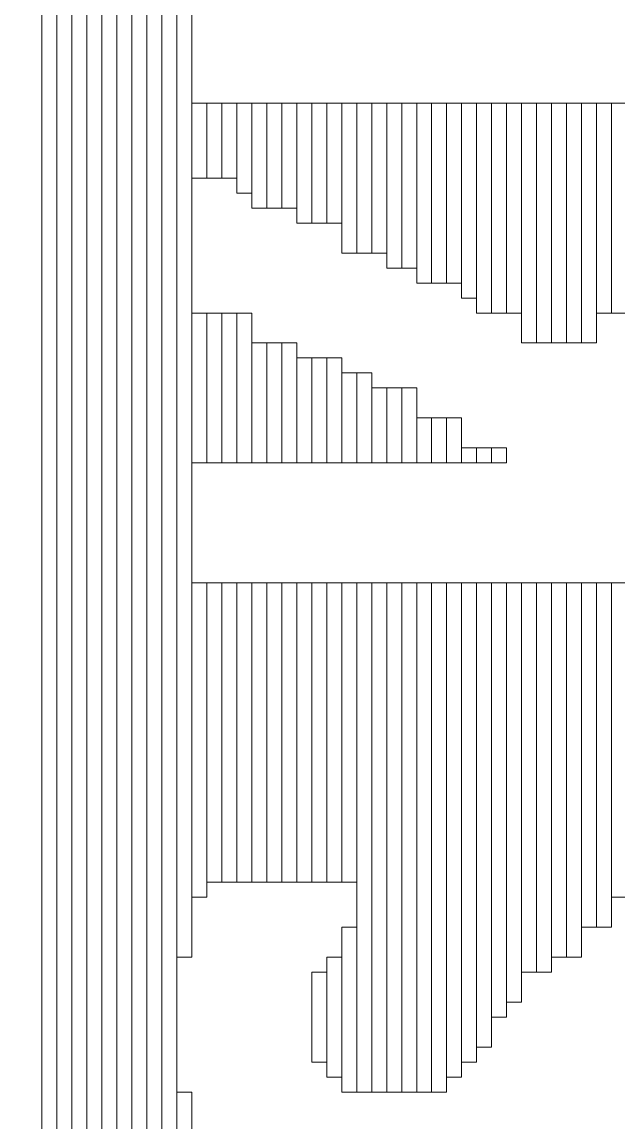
# Model space of a CAD drawing. Header units: millimetres. Extents: x -86 to 67, y -55 to 52.
# Drawn here: x -12.895 to -11.884, y -50.748 to -48.883 of the extents above; entities that cross this region are included whole.
import ezdxf

# ---------------------------------------------------------------- set-up
doc = ezdxf.new("R2010")
doc.units = ezdxf.units.MM
doc.header["$MEASUREMENT"] = 0
doc.layers.add('BG_OUTLINE', color=7, linetype='Continuous')
doc.layers.add('MA_PEN3', color=7, linetype='Continuous')

msp = doc.modelspace()

# ---------------------------------------------------------------- linework, layer by layer
at = {"layer": 'BG_OUTLINE', "color": 3, "lineweight": 9}
msp.add_open_spline([(-60.0926, 34.7331), (-60.0926, 34.7331), (63.7724, 34.7331), (63.7724, 34.7331), (63.7724, 34.7331), (64.585, 34.7336), (65.3646, 34.4113), (65.9396, 33.837), (65.9396, 33.837), (66.5146, 33.2627), (66.8379, 32.4797), (66.8384, 31.667), (66.8384, 31.667), (66.8384, 31.667), (66.8412, -52.28), (66.8412, -52.28), (66.8412, -52.28), (66.8412, -52.28), (66.8384, -52.1933), (66.8384, -52.1933), (66.8384, -52.1933), (66.8389, -53.006), (66.5166, -53.7856), (65.9424, -54.3606), (65.9424, -54.3606), (65.3681, -54.9356), (64.585, -55.2589), (63.7724, -55.2594), (63.7724, -55.2594), (63.7724, -55.2594), (-60.1869, -55.2594), (-60.1869, -55.2594), (-60.1869, -55.2594), (-60.1869, -55.2594), (-60.0853, -55.2518), (-60.0853, -55.2518), (-60.0853, -55.2518), (-60.8979, -55.2523), (-61.6775, -54.9299), (-62.2525, -54.3557), (-62.2525, -54.3557), (-62.8275, -53.7814), (-63.1508, -52.9984), (-63.1513, -52.1857), (-63.1513, -52.1857), (-63.1513, -52.1857), (-63.1587, 31.667), (-63.1587, 31.667), (-63.1587, 31.667), (-63.1592, 32.4797), (-62.8369, 33.2593), (-62.2626, 33.8343), (-62.2626, 33.8343), (-61.6883, 34.4093), (-60.9053, 34.7326), (-60.0926, 34.7331)], degree=3, knots=[0, 0, 0, 0, 0.071429, 0.071429, 0.071429, 0.071429, 0.142857, 0.142857, 0.142857, 0.142857, 0.214286, 0.214286, 0.214286, 0.214286, 0.285714, 0.285714, 0.285714, 0.285714, 0.357143, 0.357143, 0.357143, 0.357143, 0.428571, 0.428571, 0.428571, 0.428571, 0.5, 0.5, 0.5, 0.5, 0.571429, 0.571429, 0.571429, 0.571429, 0.642857, 0.642857, 0.642857, 0.642857, 0.714286, 0.714286, 0.714286, 0.714286, 0.785714, 0.785714, 0.785714, 0.785714, 0.857143, 0.857143, 0.857143, 0.857143, 0.928571, 0.928571, 0.928571, 0.928571, 1, 1, 1, 1], dxfattribs=at)
at = {"layer": 'MA_PEN3', "color": 5, "lineweight": 9}
for points in [[(-12.8362, -51.8659), (-12.8362, -51.8659), (-12.8616, -51.8659), (-12.8616, -51.8659), (-12.8616, -51.8659), (-12.8616, -51.8659), (-12.8616, -46.8113), (-12.8616, -46.8113), (-12.8616, -46.8113), (-12.8616, -46.8113), (-12.8362, -46.8113), (-12.8362, -46.8113), (-12.8362, -46.8113), (-12.8362, -46.8113), (-12.8362, -51.8659), (-12.8362, -51.8659)], [(-12.8108, -51.8659), (-12.8108, -51.8659), (-12.8362, -51.8659), (-12.8362, -51.8659), (-12.8362, -51.8659), (-12.8362, -51.8659), (-12.8362, -46.8113), (-12.8362, -46.8113), (-12.8362, -46.8113), (-12.8362, -46.8113), (-12.8108, -46.8113), (-12.8108, -46.8113), (-12.8108, -46.8113), (-12.8108, -46.8113), (-12.8108, -51.8659), (-12.8108, -51.8659)], [(-12.7854, -51.8659), (-12.7854, -51.8659), (-12.8108, -51.8659), (-12.8108, -51.8659), (-12.8108, -51.8659), (-12.8108, -51.8659), (-12.8108, -46.8113), (-12.8108, -46.8113), (-12.8108, -46.8113), (-12.8108, -46.8113), (-12.7854, -46.8113), (-12.7854, -46.8113), (-12.7854, -46.8113), (-12.7854, -46.8113), (-12.7854, -51.8659), (-12.7854, -51.8659)], [(-12.76, -51.8659), (-12.76, -51.8659), (-12.7854, -51.8659), (-12.7854, -51.8659), (-12.7854, -51.8659), (-12.7854, -51.8659), (-12.7854, -46.8113), (-12.7854, -46.8113), (-12.7854, -46.8113), (-12.7854, -46.8113), (-12.76, -46.8113), (-12.76, -46.8113), (-12.76, -46.8113), (-12.76, -46.8113), (-12.76, -51.8659), (-12.76, -51.8659)], [(-12.7346, -51.8659), (-12.7346, -51.8659), (-12.76, -51.8659), (-12.76, -51.8659), (-12.76, -51.8659), (-12.76, -51.8659), (-12.76, -46.8113), (-12.76, -46.8113), (-12.76, -46.8113), (-12.76, -46.8113), (-12.7346, -46.8113), (-12.7346, -46.8113), (-12.7346, -46.8113), (-12.7346, -46.8113), (-12.7346, -51.8659), (-12.7346, -51.8659)], [(-12.7092, -51.8659), (-12.7092, -51.8659), (-12.7346, -51.8659), (-12.7346, -51.8659), (-12.7346, -51.8659), (-12.7346, -51.8659), (-12.7346, -46.8113), (-12.7346, -46.8113), (-12.7346, -46.8113), (-12.7346, -46.8113), (-12.7092, -46.8113), (-12.7092, -46.8113), (-12.7092, -46.8113), (-12.7092, -46.8113), (-12.7092, -51.8659), (-12.7092, -51.8659)], [(-12.6838, -51.8659), (-12.6838, -51.8659), (-12.7092, -51.8659), (-12.7092, -51.8659), (-12.7092, -51.8659), (-12.7092, -51.8659), (-12.7092, -46.8113), (-12.7092, -46.8113), (-12.7092, -46.8113), (-12.7092, -46.8113), (-12.6838, -46.8113), (-12.6838, -46.8113), (-12.6838, -46.8113), (-12.6838, -46.8113), (-12.6838, -51.8659), (-12.6838, -51.8659)], [(-12.6584, -51.8659), (-12.6584, -51.8659), (-12.6838, -51.8659), (-12.6838, -51.8659), (-12.6838, -51.8659), (-12.6838, -51.8659), (-12.6838, -46.8113), (-12.6838, -46.8113), (-12.6838, -46.8113), (-12.6838, -46.8113), (-12.6584, -46.8113), (-12.6584, -46.8113), (-12.6584, -46.8113), (-12.6584, -46.8113), (-12.6584, -51.8659), (-12.6584, -51.8659)], [(-12.633, -51.8659), (-12.633, -51.8659), (-12.6584, -51.8659), (-12.6584, -51.8659), (-12.6584, -51.8659), (-12.6584, -51.8659), (-12.6584, -46.8113), (-12.6584, -46.8113), (-12.6584, -46.8113), (-12.6584, -46.8113), (-12.633, -46.8113), (-12.633, -46.8113), (-12.633, -46.8113), (-12.633, -46.8113), (-12.633, -51.8659), (-12.633, -51.8659)], [(-12.6076, -50.4689), (-12.6076, -50.4689), (-12.633, -50.4689), (-12.633, -50.4689), (-12.633, -50.4689), (-12.633, -50.4689), (-12.633, -47.2431), (-12.633, -47.2431), (-12.633, -47.2431), (-12.633, -47.2431), (-12.6076, -47.2431), (-12.6076, -47.2431), (-12.6076, -47.2431), (-12.6076, -47.2431), (-12.6076, -50.4689), (-12.6076, -50.4689)], [(-12.5822, -49.1481), (-12.5822, -49.1481), (-12.6076, -49.1481), (-12.6076, -49.1481), (-12.6076, -49.1481), (-12.6076, -49.1481), (-12.6076, -49.0211), (-12.6076, -49.0211), (-12.6076, -49.0211), (-12.6076, -49.0211), (-12.5822, -49.0211), (-12.5822, -49.0211), (-12.5822, -49.0211), (-12.5822, -49.0211), (-12.5822, -49.1481), (-12.5822, -49.1481)], [(-12.5568, -49.1481), (-12.5568, -49.1481), (-12.5822, -49.1481), (-12.5822, -49.1481), (-12.5822, -49.1481), (-12.5822, -49.1481), (-12.5822, -49.0211), (-12.5822, -49.0211), (-12.5822, -49.0211), (-12.5822, -49.0211), (-12.5568, -49.0211), (-12.5568, -49.0211), (-12.5568, -49.0211), (-12.5568, -49.0211), (-12.5568, -49.1481), (-12.5568, -49.1481)], [(-12.5314, -49.1481), (-12.5314, -49.1481), (-12.5568, -49.1481), (-12.5568, -49.1481), (-12.5568, -49.1481), (-12.5568, -49.1481), (-12.5568, -49.0211), (-12.5568, -49.0211), (-12.5568, -49.0211), (-12.5568, -49.0211), (-12.5314, -49.0211), (-12.5314, -49.0211), (-12.5314, -49.0211), (-12.5314, -49.0211), (-12.5314, -49.1481), (-12.5314, -49.1481)], [(-12.506, -49.1735), (-12.506, -49.1735), (-12.5314, -49.1735), (-12.5314, -49.1735), (-12.5314, -49.1735), (-12.5314, -49.1735), (-12.5314, -49.0211), (-12.5314, -49.0211), (-12.5314, -49.0211), (-12.5314, -49.0211), (-12.506, -49.0211), (-12.506, -49.0211), (-12.506, -49.0211), (-12.506, -49.0211), (-12.506, -49.1735), (-12.506, -49.1735)], [(-12.4806, -49.1989), (-12.4806, -49.1989), (-12.506, -49.1989), (-12.506, -49.1989), (-12.506, -49.1989), (-12.506, -49.1989), (-12.506, -49.0211), (-12.506, -49.0211), (-12.506, -49.0211), (-12.506, -49.0211), (-12.4806, -49.0211), (-12.4806, -49.0211), (-12.4806, -49.0211), (-12.4806, -49.0211), (-12.4806, -49.1989), (-12.4806, -49.1989)], [(-12.4552, -49.1989), (-12.4552, -49.1989), (-12.4806, -49.1989), (-12.4806, -49.1989), (-12.4806, -49.1989), (-12.4806, -49.1989), (-12.4806, -49.0211), (-12.4806, -49.0211), (-12.4806, -49.0211), (-12.4806, -49.0211), (-12.4552, -49.0211), (-12.4552, -49.0211), (-12.4552, -49.0211), (-12.4552, -49.0211), (-12.4552, -49.1989), (-12.4552, -49.1989)], [(-12.4298, -49.1989), (-12.4298, -49.1989), (-12.4552, -49.1989), (-12.4552, -49.1989), (-12.4552, -49.1989), (-12.4552, -49.1989), (-12.4552, -49.0211), (-12.4552, -49.0211), (-12.4552, -49.0211), (-12.4552, -49.0211), (-12.4298, -49.0211), (-12.4298, -49.0211), (-12.4298, -49.0211), (-12.4298, -49.0211), (-12.4298, -49.1989), (-12.4298, -49.1989)], [(-12.4044, -49.2243), (-12.4044, -49.2243), (-12.4298, -49.2243), (-12.4298, -49.2243), (-12.4298, -49.2243), (-12.4298, -49.2243), (-12.4298, -49.0211), (-12.4298, -49.0211), (-12.4298, -49.0211), (-12.4298, -49.0211), (-12.4044, -49.0211), (-12.4044, -49.0211), (-12.4044, -49.0211), (-12.4044, -49.0211), (-12.4044, -49.2243), (-12.4044, -49.2243)], [(-12.379, -49.2243), (-12.379, -49.2243), (-12.4044, -49.2243), (-12.4044, -49.2243), (-12.4044, -49.2243), (-12.4044, -49.2243), (-12.4044, -49.0211), (-12.4044, -49.0211), (-12.4044, -49.0211), (-12.4044, -49.0211), (-12.379, -49.0211), (-12.379, -49.0211), (-12.379, -49.0211), (-12.379, -49.0211), (-12.379, -49.2243), (-12.379, -49.2243)], [(-12.3536, -49.2243), (-12.3536, -49.2243), (-12.379, -49.2243), (-12.379, -49.2243), (-12.379, -49.2243), (-12.379, -49.2243), (-12.379, -49.0211), (-12.379, -49.0211), (-12.379, -49.0211), (-12.379, -49.0211), (-12.3536, -49.0211), (-12.3536, -49.0211), (-12.3536, -49.0211), (-12.3536, -49.0211), (-12.3536, -49.2243), (-12.3536, -49.2243)], [(-12.3282, -49.2751), (-12.3282, -49.2751), (-12.3536, -49.2751), (-12.3536, -49.2751), (-12.3536, -49.2751), (-12.3536, -49.2751), (-12.3536, -49.0211), (-12.3536, -49.0211), (-12.3536, -49.0211), (-12.3536, -49.0211), (-12.3282, -49.0211), (-12.3282, -49.0211), (-12.3282, -49.0211), (-12.3282, -49.0211), (-12.3282, -49.2751), (-12.3282, -49.2751)], [(-12.3028, -49.2751), (-12.3028, -49.2751), (-12.3282, -49.2751), (-12.3282, -49.2751), (-12.3282, -49.2751), (-12.3282, -49.2751), (-12.3282, -49.0211), (-12.3282, -49.0211), (-12.3282, -49.0211), (-12.3282, -49.0211), (-12.3028, -49.0211), (-12.3028, -49.0211), (-12.3028, -49.0211), (-12.3028, -49.0211), (-12.3028, -49.2751), (-12.3028, -49.2751)], [(-12.2774, -49.2751), (-12.2774, -49.2751), (-12.3028, -49.2751), (-12.3028, -49.2751), (-12.3028, -49.2751), (-12.3028, -49.2751), (-12.3028, -49.0211), (-12.3028, -49.0211), (-12.3028, -49.0211), (-12.3028, -49.0211), (-12.2774, -49.0211), (-12.2774, -49.0211), (-12.2774, -49.0211), (-12.2774, -49.0211), (-12.2774, -49.2751), (-12.2774, -49.2751)], [(-12.252, -49.3005), (-12.252, -49.3005), (-12.2774, -49.3005), (-12.2774, -49.3005), (-12.2774, -49.3005), (-12.2774, -49.3005), (-12.2774, -49.0211), (-12.2774, -49.0211), (-12.2774, -49.0211), (-12.2774, -49.0211), (-12.252, -49.0211), (-12.252, -49.0211), (-12.252, -49.0211), (-12.252, -49.0211), (-12.252, -49.3005), (-12.252, -49.3005)], [(-12.2266, -49.3005), (-12.2266, -49.3005), (-12.252, -49.3005), (-12.252, -49.3005), (-12.252, -49.3005), (-12.252, -49.3005), (-12.252, -49.0211), (-12.252, -49.0211), (-12.252, -49.0211), (-12.252, -49.0211), (-12.2266, -49.0211), (-12.2266, -49.0211), (-12.2266, -49.0211), (-12.2266, -49.0211), (-12.2266, -49.3005), (-12.2266, -49.3005)], [(-12.2012, -49.3259), (-12.2012, -49.3259), (-12.2266, -49.3259), (-12.2266, -49.3259), (-12.2266, -49.3259), (-12.2266, -49.3259), (-12.2266, -49.0211), (-12.2266, -49.0211), (-12.2266, -49.0211), (-12.2266, -49.0211), (-12.2012, -49.0211), (-12.2012, -49.0211), (-12.2012, -49.0211), (-12.2012, -49.0211), (-12.2012, -49.3259), (-12.2012, -49.3259)], [(-12.1758, -49.3259), (-12.1758, -49.3259), (-12.2012, -49.3259), (-12.2012, -49.3259), (-12.2012, -49.3259), (-12.2012, -49.3259), (-12.2012, -49.0211), (-12.2012, -49.0211), (-12.2012, -49.0211), (-12.2012, -49.0211), (-12.1758, -49.0211), (-12.1758, -49.0211), (-12.1758, -49.0211), (-12.1758, -49.0211), (-12.1758, -49.3259), (-12.1758, -49.3259)], [(-12.1504, -49.3259), (-12.1504, -49.3259), (-12.1758, -49.3259), (-12.1758, -49.3259), (-12.1758, -49.3259), (-12.1758, -49.3259), (-12.1758, -49.0211), (-12.1758, -49.0211), (-12.1758, -49.0211), (-12.1758, -49.0211), (-12.1504, -49.0211), (-12.1504, -49.0211), (-12.1504, -49.0211), (-12.1504, -49.0211), (-12.1504, -49.3259), (-12.1504, -49.3259)], [(-12.125, -49.3513), (-12.125, -49.3513), (-12.1504, -49.3513), (-12.1504, -49.3513), (-12.1504, -49.3513), (-12.1504, -49.3513), (-12.1504, -49.0211), (-12.1504, -49.0211), (-12.1504, -49.0211), (-12.1504, -49.0211), (-12.125, -49.0211), (-12.125, -49.0211), (-12.125, -49.0211), (-12.125, -49.0211), (-12.125, -49.3513), (-12.125, -49.3513)], [(-12.0996, -49.3767), (-12.0996, -49.3767), (-12.125, -49.3767), (-12.125, -49.3767), (-12.125, -49.3767), (-12.125, -49.3767), (-12.125, -49.0211), (-12.125, -49.0211), (-12.125, -49.0211), (-12.125, -49.0211), (-12.0996, -49.0211), (-12.0996, -49.0211), (-12.0996, -49.0211), (-12.0996, -49.0211), (-12.0996, -49.3767), (-12.0996, -49.3767)], [(-12.0742, -49.3767), (-12.0742, -49.3767), (-12.0996, -49.3767), (-12.0996, -49.3767), (-12.0996, -49.3767), (-12.0996, -49.3767), (-12.0996, -49.0211), (-12.0996, -49.0211), (-12.0996, -49.0211), (-12.0996, -49.0211), (-12.0742, -49.0211), (-12.0742, -49.0211), (-12.0742, -49.0211), (-12.0742, -49.0211), (-12.0742, -49.3767), (-12.0742, -49.3767)], [(-12.0488, -49.3767), (-12.0488, -49.3767), (-12.0742, -49.3767), (-12.0742, -49.3767), (-12.0742, -49.3767), (-12.0742, -49.3767), (-12.0742, -49.0211), (-12.0742, -49.0211), (-12.0742, -49.0211), (-12.0742, -49.0211), (-12.0488, -49.0211), (-12.0488, -49.0211), (-12.0488, -49.0211), (-12.0488, -49.0211), (-12.0488, -49.3767), (-12.0488, -49.3767)], [(-12.0234, -49.4275), (-12.0234, -49.4275), (-12.0488, -49.4275), (-12.0488, -49.4275), (-12.0488, -49.4275), (-12.0488, -49.4275), (-12.0488, -49.0211), (-12.0488, -49.0211), (-12.0488, -49.0211), (-12.0488, -49.0211), (-12.0234, -49.0211), (-12.0234, -49.0211), (-12.0234, -49.0211), (-12.0234, -49.0211), (-12.0234, -49.4275), (-12.0234, -49.4275)], [(-11.998, -49.4275), (-11.998, -49.4275), (-12.0234, -49.4275), (-12.0234, -49.4275), (-12.0234, -49.4275), (-12.0234, -49.4275), (-12.0234, -49.0211), (-12.0234, -49.0211), (-12.0234, -49.0211), (-12.0234, -49.0211), (-11.998, -49.0211), (-11.998, -49.0211), (-11.998, -49.0211), (-11.998, -49.0211), (-11.998, -49.4275), (-11.998, -49.4275)], [(-11.9726, -49.4275), (-11.9726, -49.4275), (-11.998, -49.4275), (-11.998, -49.4275), (-11.998, -49.4275), (-11.998, -49.4275), (-11.998, -49.0211), (-11.998, -49.0211), (-11.998, -49.0211), (-11.998, -49.0211), (-11.9726, -49.0211), (-11.9726, -49.0211), (-11.9726, -49.0211), (-11.9726, -49.0211), (-11.9726, -49.4275), (-11.9726, -49.4275)], [(-11.9472, -49.4275), (-11.9472, -49.4275), (-11.9726, -49.4275), (-11.9726, -49.4275), (-11.9726, -49.4275), (-11.9726, -49.4275), (-11.9726, -49.0211), (-11.9726, -49.0211), (-11.9726, -49.0211), (-11.9726, -49.0211), (-11.9472, -49.0211), (-11.9472, -49.0211), (-11.9472, -49.0211), (-11.9472, -49.0211), (-11.9472, -49.4275), (-11.9472, -49.4275)], [(-11.9218, -49.4275), (-11.9218, -49.4275), (-11.9472, -49.4275), (-11.9472, -49.4275), (-11.9472, -49.4275), (-11.9472, -49.4275), (-11.9472, -49.0211), (-11.9472, -49.0211), (-11.9472, -49.0211), (-11.9472, -49.0211), (-11.9218, -49.0211), (-11.9218, -49.0211), (-11.9218, -49.0211), (-11.9218, -49.0211), (-11.9218, -49.4275), (-11.9218, -49.4275)], [(-11.8964, -49.3767), (-11.8964, -49.3767), (-11.9218, -49.3767), (-11.9218, -49.3767), (-11.9218, -49.3767), (-11.9218, -49.3767), (-11.9218, -49.0211), (-11.9218, -49.0211), (-11.9218, -49.0211), (-11.9218, -49.0211), (-11.8964, -49.0211), (-11.8964, -49.0211), (-11.8964, -49.0211), (-11.8964, -49.0211), (-11.8964, -49.3767), (-11.8964, -49.3767)], [(-11.871, -49.3767), (-11.871, -49.3767), (-11.8964, -49.3767), (-11.8964, -49.3767), (-11.8964, -49.3767), (-11.8964, -49.3767), (-11.8964, -49.0211), (-11.8964, -49.0211), (-11.8964, -49.0211), (-11.8964, -49.0211), (-11.871, -49.0211), (-11.871, -49.0211), (-11.871, -49.0211), (-11.871, -49.0211), (-11.871, -49.3767), (-11.871, -49.3767)], [(-12.5822, -49.6307), (-12.5822, -49.6307), (-12.6076, -49.6307), (-12.6076, -49.6307), (-12.6076, -49.6307), (-12.6076, -49.6307), (-12.6076, -49.3767), (-12.6076, -49.3767), (-12.6076, -49.3767), (-12.6076, -49.3767), (-12.5822, -49.3767), (-12.5822, -49.3767), (-12.5822, -49.3767), (-12.5822, -49.3767), (-12.5822, -49.6307), (-12.5822, -49.6307)], [(-12.5568, -49.6307), (-12.5568, -49.6307), (-12.5822, -49.6307), (-12.5822, -49.6307), (-12.5822, -49.6307), (-12.5822, -49.6307), (-12.5822, -49.3767), (-12.5822, -49.3767), (-12.5822, -49.3767), (-12.5822, -49.3767), (-12.5568, -49.3767), (-12.5568, -49.3767), (-12.5568, -49.3767), (-12.5568, -49.3767), (-12.5568, -49.6307), (-12.5568, -49.6307)], [(-12.5314, -49.6307), (-12.5314, -49.6307), (-12.5568, -49.6307), (-12.5568, -49.6307), (-12.5568, -49.6307), (-12.5568, -49.6307), (-12.5568, -49.3767), (-12.5568, -49.3767), (-12.5568, -49.3767), (-12.5568, -49.3767), (-12.5314, -49.3767), (-12.5314, -49.3767), (-12.5314, -49.3767), (-12.5314, -49.3767), (-12.5314, -49.6307), (-12.5314, -49.6307)], [(-12.506, -49.6307), (-12.506, -49.6307), (-12.5314, -49.6307), (-12.5314, -49.6307), (-12.5314, -49.6307), (-12.5314, -49.6307), (-12.5314, -49.3767), (-12.5314, -49.3767), (-12.5314, -49.3767), (-12.5314, -49.3767), (-12.506, -49.3767), (-12.506, -49.3767), (-12.506, -49.3767), (-12.506, -49.3767), (-12.506, -49.6307), (-12.506, -49.6307)], [(-12.4806, -49.6307), (-12.4806, -49.6307), (-12.506, -49.6307), (-12.506, -49.6307), (-12.506, -49.6307), (-12.506, -49.6307), (-12.506, -49.4275), (-12.506, -49.4275), (-12.506, -49.4275), (-12.506, -49.4275), (-12.4806, -49.4275), (-12.4806, -49.4275), (-12.4806, -49.4275), (-12.4806, -49.4275), (-12.4806, -49.6307), (-12.4806, -49.6307)], [(-12.4552, -49.6307), (-12.4552, -49.6307), (-12.4806, -49.6307), (-12.4806, -49.6307), (-12.4806, -49.6307), (-12.4806, -49.6307), (-12.4806, -49.4275), (-12.4806, -49.4275), (-12.4806, -49.4275), (-12.4806, -49.4275), (-12.4552, -49.4275), (-12.4552, -49.4275), (-12.4552, -49.4275), (-12.4552, -49.4275), (-12.4552, -49.6307), (-12.4552, -49.6307)], [(-12.4298, -49.6307), (-12.4298, -49.6307), (-12.4552, -49.6307), (-12.4552, -49.6307), (-12.4552, -49.6307), (-12.4552, -49.6307), (-12.4552, -49.4275), (-12.4552, -49.4275), (-12.4552, -49.4275), (-12.4552, -49.4275), (-12.4298, -49.4275), (-12.4298, -49.4275), (-12.4298, -49.4275), (-12.4298, -49.4275), (-12.4298, -49.6307), (-12.4298, -49.6307)], [(-12.4044, -49.6307), (-12.4044, -49.6307), (-12.4298, -49.6307), (-12.4298, -49.6307), (-12.4298, -49.6307), (-12.4298, -49.6307), (-12.4298, -49.4529), (-12.4298, -49.4529), (-12.4298, -49.4529), (-12.4298, -49.4529), (-12.4044, -49.4529), (-12.4044, -49.4529), (-12.4044, -49.4529), (-12.4044, -49.4529), (-12.4044, -49.6307), (-12.4044, -49.6307)], [(-12.379, -49.6307), (-12.379, -49.6307), (-12.4044, -49.6307), (-12.4044, -49.6307), (-12.4044, -49.6307), (-12.4044, -49.6307), (-12.4044, -49.4529), (-12.4044, -49.4529), (-12.4044, -49.4529), (-12.4044, -49.4529), (-12.379, -49.4529), (-12.379, -49.4529), (-12.379, -49.4529), (-12.379, -49.4529), (-12.379, -49.6307), (-12.379, -49.6307)], [(-12.3536, -49.6307), (-12.3536, -49.6307), (-12.379, -49.6307), (-12.379, -49.6307), (-12.379, -49.6307), (-12.379, -49.6307), (-12.379, -49.4529), (-12.379, -49.4529), (-12.379, -49.4529), (-12.379, -49.4529), (-12.3536, -49.4529), (-12.3536, -49.4529), (-12.3536, -49.4529), (-12.3536, -49.4529), (-12.3536, -49.6307), (-12.3536, -49.6307)], [(-12.3282, -49.6307), (-12.3282, -49.6307), (-12.3536, -49.6307), (-12.3536, -49.6307), (-12.3536, -49.6307), (-12.3536, -49.6307), (-12.3536, -49.4783), (-12.3536, -49.4783), (-12.3536, -49.4783), (-12.3536, -49.4783), (-12.3282, -49.4783), (-12.3282, -49.4783), (-12.3282, -49.4783), (-12.3282, -49.4783), (-12.3282, -49.6307), (-12.3282, -49.6307)], [(-12.3028, -49.6307), (-12.3028, -49.6307), (-12.3282, -49.6307), (-12.3282, -49.6307), (-12.3282, -49.6307), (-12.3282, -49.6307), (-12.3282, -49.4783), (-12.3282, -49.4783), (-12.3282, -49.4783), (-12.3282, -49.4783), (-12.3028, -49.4783), (-12.3028, -49.4783), (-12.3028, -49.4783), (-12.3028, -49.4783), (-12.3028, -49.6307), (-12.3028, -49.6307)], [(-12.2774, -49.6307), (-12.2774, -49.6307), (-12.3028, -49.6307), (-12.3028, -49.6307), (-12.3028, -49.6307), (-12.3028, -49.6307), (-12.3028, -49.5037), (-12.3028, -49.5037), (-12.3028, -49.5037), (-12.3028, -49.5037), (-12.2774, -49.5037), (-12.2774, -49.5037), (-12.2774, -49.5037), (-12.2774, -49.5037), (-12.2774, -49.6307), (-12.2774, -49.6307)], [(-12.252, -49.6307), (-12.252, -49.6307), (-12.2774, -49.6307), (-12.2774, -49.6307), (-12.2774, -49.6307), (-12.2774, -49.6307), (-12.2774, -49.5037), (-12.2774, -49.5037), (-12.2774, -49.5037), (-12.2774, -49.5037), (-12.252, -49.5037), (-12.252, -49.5037), (-12.252, -49.5037), (-12.252, -49.5037), (-12.252, -49.6307), (-12.252, -49.6307)], [(-12.2266, -49.6307), (-12.2266, -49.6307), (-12.252, -49.6307), (-12.252, -49.6307), (-12.252, -49.6307), (-12.252, -49.6307), (-12.252, -49.5037), (-12.252, -49.5037), (-12.252, -49.5037), (-12.252, -49.5037), (-12.2266, -49.5037), (-12.2266, -49.5037), (-12.2266, -49.5037), (-12.2266, -49.5037), (-12.2266, -49.6307), (-12.2266, -49.6307)], [(-12.2012, -49.6307), (-12.2012, -49.6307), (-12.2266, -49.6307), (-12.2266, -49.6307), (-12.2266, -49.6307), (-12.2266, -49.6307), (-12.2266, -49.5545), (-12.2266, -49.5545), (-12.2266, -49.5545), (-12.2266, -49.5545), (-12.2012, -49.5545), (-12.2012, -49.5545), (-12.2012, -49.5545), (-12.2012, -49.5545), (-12.2012, -49.6307), (-12.2012, -49.6307)], [(-12.1758, -49.6307), (-12.1758, -49.6307), (-12.2012, -49.6307), (-12.2012, -49.6307), (-12.2012, -49.6307), (-12.2012, -49.6307), (-12.2012, -49.5545), (-12.2012, -49.5545), (-12.2012, -49.5545), (-12.2012, -49.5545), (-12.1758, -49.5545), (-12.1758, -49.5545), (-12.1758, -49.5545), (-12.1758, -49.5545), (-12.1758, -49.6307), (-12.1758, -49.6307)], [(-12.1504, -49.6307), (-12.1504, -49.6307), (-12.1758, -49.6307), (-12.1758, -49.6307), (-12.1758, -49.6307), (-12.1758, -49.6307), (-12.1758, -49.5545), (-12.1758, -49.5545), (-12.1758, -49.5545), (-12.1758, -49.5545), (-12.1504, -49.5545), (-12.1504, -49.5545), (-12.1504, -49.5545), (-12.1504, -49.5545), (-12.1504, -49.6307), (-12.1504, -49.6307)], [(-12.125, -49.6307), (-12.125, -49.6307), (-12.1504, -49.6307), (-12.1504, -49.6307), (-12.1504, -49.6307), (-12.1504, -49.6307), (-12.1504, -49.6053), (-12.1504, -49.6053), (-12.1504, -49.6053), (-12.1504, -49.6053), (-12.125, -49.6053), (-12.125, -49.6053), (-12.125, -49.6053), (-12.125, -49.6053), (-12.125, -49.6307), (-12.125, -49.6307)], [(-12.0996, -49.6307), (-12.0996, -49.6307), (-12.125, -49.6307), (-12.125, -49.6307), (-12.125, -49.6307), (-12.125, -49.6307), (-12.125, -49.6053), (-12.125, -49.6053), (-12.125, -49.6053), (-12.125, -49.6053), (-12.0996, -49.6053), (-12.0996, -49.6053), (-12.0996, -49.6053), (-12.0996, -49.6053), (-12.0996, -49.6307), (-12.0996, -49.6307)], [(-12.0742, -49.6307), (-12.0742, -49.6307), (-12.0996, -49.6307), (-12.0996, -49.6307), (-12.0996, -49.6307), (-12.0996, -49.6307), (-12.0996, -49.6053), (-12.0996, -49.6053), (-12.0996, -49.6053), (-12.0996, -49.6053), (-12.0742, -49.6053), (-12.0742, -49.6053), (-12.0742, -49.6053), (-12.0742, -49.6053), (-12.0742, -49.6307), (-12.0742, -49.6307)], [(-12.5822, -50.3673), (-12.5822, -50.3673), (-12.6076, -50.3673), (-12.6076, -50.3673), (-12.6076, -50.3673), (-12.6076, -50.3673), (-12.6076, -49.8339), (-12.6076, -49.8339), (-12.6076, -49.8339), (-12.6076, -49.8339), (-12.5822, -49.8339), (-12.5822, -49.8339), (-12.5822, -49.8339), (-12.5822, -49.8339), (-12.5822, -50.3673), (-12.5822, -50.3673)], [(-12.5568, -50.3419), (-12.5568, -50.3419), (-12.5822, -50.3419), (-12.5822, -50.3419), (-12.5822, -50.3419), (-12.5822, -50.3419), (-12.5822, -49.8339), (-12.5822, -49.8339), (-12.5822, -49.8339), (-12.5822, -49.8339), (-12.5568, -49.8339), (-12.5568, -49.8339), (-12.5568, -49.8339), (-12.5568, -49.8339), (-12.5568, -50.3419), (-12.5568, -50.3419)], [(-12.5314, -50.3419), (-12.5314, -50.3419), (-12.5568, -50.3419), (-12.5568, -50.3419), (-12.5568, -50.3419), (-12.5568, -50.3419), (-12.5568, -49.8339), (-12.5568, -49.8339), (-12.5568, -49.8339), (-12.5568, -49.8339), (-12.5314, -49.8339), (-12.5314, -49.8339), (-12.5314, -49.8339), (-12.5314, -49.8339), (-12.5314, -50.3419), (-12.5314, -50.3419)], [(-12.506, -50.3419), (-12.506, -50.3419), (-12.5314, -50.3419), (-12.5314, -50.3419), (-12.5314, -50.3419), (-12.5314, -50.3419), (-12.5314, -49.8339), (-12.5314, -49.8339), (-12.5314, -49.8339), (-12.5314, -49.8339), (-12.506, -49.8339), (-12.506, -49.8339), (-12.506, -49.8339), (-12.506, -49.8339), (-12.506, -50.3419), (-12.506, -50.3419)], [(-12.4806, -50.3419), (-12.4806, -50.3419), (-12.506, -50.3419), (-12.506, -50.3419), (-12.506, -50.3419), (-12.506, -50.3419), (-12.506, -49.8339), (-12.506, -49.8339), (-12.506, -49.8339), (-12.506, -49.8339), (-12.4806, -49.8339), (-12.4806, -49.8339), (-12.4806, -49.8339), (-12.4806, -49.8339), (-12.4806, -50.3419), (-12.4806, -50.3419)], [(-12.4552, -50.3419), (-12.4552, -50.3419), (-12.4806, -50.3419), (-12.4806, -50.3419), (-12.4806, -50.3419), (-12.4806, -50.3419), (-12.4806, -49.8339), (-12.4806, -49.8339), (-12.4806, -49.8339), (-12.4806, -49.8339), (-12.4552, -49.8339), (-12.4552, -49.8339), (-12.4552, -49.8339), (-12.4552, -49.8339), (-12.4552, -50.3419), (-12.4552, -50.3419)], [(-12.4298, -50.3419), (-12.4298, -50.3419), (-12.4552, -50.3419), (-12.4552, -50.3419), (-12.4552, -50.3419), (-12.4552, -50.3419), (-12.4552, -49.8339), (-12.4552, -49.8339), (-12.4552, -49.8339), (-12.4552, -49.8339), (-12.4298, -49.8339), (-12.4298, -49.8339), (-12.4298, -49.8339), (-12.4298, -49.8339), (-12.4298, -50.3419), (-12.4298, -50.3419)], [(-12.4044, -50.3419), (-12.4044, -50.3419), (-12.4298, -50.3419), (-12.4298, -50.3419), (-12.4298, -50.3419), (-12.4298, -50.3419), (-12.4298, -49.8339), (-12.4298, -49.8339), (-12.4298, -49.8339), (-12.4298, -49.8339), (-12.4044, -49.8339), (-12.4044, -49.8339), (-12.4044, -49.8339), (-12.4044, -49.8339), (-12.4044, -50.3419), (-12.4044, -50.3419)], [(-12.379, -50.3419), (-12.379, -50.3419), (-12.4044, -50.3419), (-12.4044, -50.3419), (-12.4044, -50.3419), (-12.4044, -50.3419), (-12.4044, -49.8339), (-12.4044, -49.8339), (-12.4044, -49.8339), (-12.4044, -49.8339), (-12.379, -49.8339), (-12.379, -49.8339), (-12.379, -49.8339), (-12.379, -49.8339), (-12.379, -50.3419), (-12.379, -50.3419)], [(-12.3536, -50.3419), (-12.3536, -50.3419), (-12.379, -50.3419), (-12.379, -50.3419), (-12.379, -50.3419), (-12.379, -50.3419), (-12.379, -49.8339), (-12.379, -49.8339), (-12.379, -49.8339), (-12.379, -49.8339), (-12.3536, -49.8339), (-12.3536, -49.8339), (-12.3536, -49.8339), (-12.3536, -49.8339), (-12.3536, -50.3419), (-12.3536, -50.3419)], [(-12.3282, -50.3419), (-12.3282, -50.3419), (-12.3536, -50.3419), (-12.3536, -50.3419), (-12.3536, -50.3419), (-12.3536, -50.3419), (-12.3536, -49.8339), (-12.3536, -49.8339), (-12.3536, -49.8339), (-12.3536, -49.8339), (-12.3282, -49.8339), (-12.3282, -49.8339), (-12.3282, -49.8339), (-12.3282, -49.8339), (-12.3282, -50.3419), (-12.3282, -50.3419)], [(-12.3028, -50.6975), (-12.3028, -50.6975), (-12.3282, -50.6975), (-12.3282, -50.6975), (-12.3282, -50.6975), (-12.3282, -50.6975), (-12.3282, -49.8339), (-12.3282, -49.8339), (-12.3282, -49.8339), (-12.3282, -49.8339), (-12.3028, -49.8339), (-12.3028, -49.8339), (-12.3028, -49.8339), (-12.3028, -49.8339), (-12.3028, -50.6975), (-12.3028, -50.6975)], [(-12.2774, -50.6975), (-12.2774, -50.6975), (-12.3028, -50.6975), (-12.3028, -50.6975), (-12.3028, -50.6975), (-12.3028, -50.6975), (-12.3028, -49.8339), (-12.3028, -49.8339), (-12.3028, -49.8339), (-12.3028, -49.8339), (-12.2774, -49.8339), (-12.2774, -49.8339), (-12.2774, -49.8339), (-12.2774, -49.8339), (-12.2774, -50.6975), (-12.2774, -50.6975)], [(-12.252, -50.6975), (-12.252, -50.6975), (-12.2774, -50.6975), (-12.2774, -50.6975), (-12.2774, -50.6975), (-12.2774, -50.6975), (-12.2774, -49.8339), (-12.2774, -49.8339), (-12.2774, -49.8339), (-12.2774, -49.8339), (-12.252, -49.8339), (-12.252, -49.8339), (-12.252, -49.8339), (-12.252, -49.8339), (-12.252, -50.6975), (-12.252, -50.6975)], [(-12.2266, -50.6975), (-12.2266, -50.6975), (-12.252, -50.6975), (-12.252, -50.6975), (-12.252, -50.6975), (-12.252, -50.6975), (-12.252, -49.8339), (-12.252, -49.8339), (-12.252, -49.8339), (-12.252, -49.8339), (-12.2266, -49.8339), (-12.2266, -49.8339), (-12.2266, -49.8339), (-12.2266, -49.8339), (-12.2266, -50.6975), (-12.2266, -50.6975)], [(-12.2012, -50.6975), (-12.2012, -50.6975), (-12.2266, -50.6975), (-12.2266, -50.6975), (-12.2266, -50.6975), (-12.2266, -50.6975), (-12.2266, -49.8339), (-12.2266, -49.8339), (-12.2266, -49.8339), (-12.2266, -49.8339), (-12.2012, -49.8339), (-12.2012, -49.8339), (-12.2012, -49.8339), (-12.2012, -49.8339), (-12.2012, -50.6975), (-12.2012, -50.6975)], [(-12.1758, -50.6975), (-12.1758, -50.6975), (-12.2012, -50.6975), (-12.2012, -50.6975), (-12.2012, -50.6975), (-12.2012, -50.6975), (-12.2012, -49.8339), (-12.2012, -49.8339), (-12.2012, -49.8339), (-12.2012, -49.8339), (-12.1758, -49.8339), (-12.1758, -49.8339), (-12.1758, -49.8339), (-12.1758, -49.8339), (-12.1758, -50.6975), (-12.1758, -50.6975)], [(-12.1504, -50.6721), (-12.1504, -50.6721), (-12.1758, -50.6721), (-12.1758, -50.6721), (-12.1758, -50.6721), (-12.1758, -50.6721), (-12.1758, -49.8339), (-12.1758, -49.8339), (-12.1758, -49.8339), (-12.1758, -49.8339), (-12.1504, -49.8339), (-12.1504, -49.8339), (-12.1504, -49.8339), (-12.1504, -49.8339), (-12.1504, -50.6721), (-12.1504, -50.6721)], [(-12.125, -50.6467), (-12.125, -50.6467), (-12.1504, -50.6467), (-12.1504, -50.6467), (-12.1504, -50.6467), (-12.1504, -50.6467), (-12.1504, -49.8339), (-12.1504, -49.8339), (-12.1504, -49.8339), (-12.1504, -49.8339), (-12.125, -49.8339), (-12.125, -49.8339), (-12.125, -49.8339), (-12.125, -49.8339), (-12.125, -50.6467), (-12.125, -50.6467)], [(-12.0996, -50.6213), (-12.0996, -50.6213), (-12.125, -50.6213), (-12.125, -50.6213), (-12.125, -50.6213), (-12.125, -50.6213), (-12.125, -49.8339), (-12.125, -49.8339), (-12.125, -49.8339), (-12.125, -49.8339), (-12.0996, -49.8339), (-12.0996, -49.8339), (-12.0996, -49.8339), (-12.0996, -49.8339), (-12.0996, -50.6213), (-12.0996, -50.6213)], [(-12.0742, -50.5705), (-12.0742, -50.5705), (-12.0996, -50.5705), (-12.0996, -50.5705), (-12.0996, -50.5705), (-12.0996, -50.5705), (-12.0996, -49.8339), (-12.0996, -49.8339), (-12.0996, -49.8339), (-12.0996, -49.8339), (-12.0742, -49.8339), (-12.0742, -49.8339), (-12.0742, -49.8339), (-12.0742, -49.8339), (-12.0742, -50.5705), (-12.0742, -50.5705)], [(-12.0488, -50.5451), (-12.0488, -50.5451), (-12.0742, -50.5451), (-12.0742, -50.5451), (-12.0742, -50.5451), (-12.0742, -50.5451), (-12.0742, -49.8339), (-12.0742, -49.8339), (-12.0742, -49.8339), (-12.0742, -49.8339), (-12.0488, -49.8339), (-12.0488, -49.8339), (-12.0488, -49.8339), (-12.0488, -49.8339), (-12.0488, -50.5451), (-12.0488, -50.5451)], [(-12.0234, -50.4943), (-12.0234, -50.4943), (-12.0488, -50.4943), (-12.0488, -50.4943), (-12.0488, -50.4943), (-12.0488, -50.4943), (-12.0488, -49.8339), (-12.0488, -49.8339), (-12.0488, -49.8339), (-12.0488, -49.8339), (-12.0234, -49.8339), (-12.0234, -49.8339), (-12.0234, -49.8339), (-12.0234, -49.8339), (-12.0234, -50.4943), (-12.0234, -50.4943)], [(-11.998, -50.4943), (-11.998, -50.4943), (-12.0234, -50.4943), (-12.0234, -50.4943), (-12.0234, -50.4943), (-12.0234, -50.4943), (-12.0234, -49.8339), (-12.0234, -49.8339), (-12.0234, -49.8339), (-12.0234, -49.8339), (-11.998, -49.8339), (-11.998, -49.8339), (-11.998, -49.8339), (-11.998, -49.8339), (-11.998, -50.4943), (-11.998, -50.4943)], [(-11.9726, -50.4689), (-11.9726, -50.4689), (-11.998, -50.4689), (-11.998, -50.4689), (-11.998, -50.4689), (-11.998, -50.4689), (-11.998, -49.8339), (-11.998, -49.8339), (-11.998, -49.8339), (-11.998, -49.8339), (-11.9726, -49.8339), (-11.9726, -49.8339), (-11.9726, -49.8339), (-11.9726, -49.8339), (-11.9726, -50.4689), (-11.9726, -50.4689)], [(-11.9472, -50.4689), (-11.9472, -50.4689), (-11.9726, -50.4689), (-11.9726, -50.4689), (-11.9726, -50.4689), (-11.9726, -50.4689), (-11.9726, -49.8339), (-11.9726, -49.8339), (-11.9726, -49.8339), (-11.9726, -49.8339), (-11.9472, -49.8339), (-11.9472, -49.8339), (-11.9472, -49.8339), (-11.9472, -49.8339), (-11.9472, -50.4689), (-11.9472, -50.4689)], [(-11.9218, -50.4181), (-11.9218, -50.4181), (-11.9472, -50.4181), (-11.9472, -50.4181), (-11.9472, -50.4181), (-11.9472, -50.4181), (-11.9472, -49.8339), (-11.9472, -49.8339), (-11.9472, -49.8339), (-11.9472, -49.8339), (-11.9218, -49.8339), (-11.9218, -49.8339), (-11.9218, -49.8339), (-11.9218, -49.8339), (-11.9218, -50.4181), (-11.9218, -50.4181)], [(-11.8964, -50.4181), (-11.8964, -50.4181), (-11.9218, -50.4181), (-11.9218, -50.4181), (-11.9218, -50.4181), (-11.9218, -50.4181), (-11.9218, -49.8339), (-11.9218, -49.8339), (-11.9218, -49.8339), (-11.9218, -49.8339), (-11.8964, -49.8339), (-11.8964, -49.8339), (-11.8964, -49.8339), (-11.8964, -49.8339), (-11.8964, -50.4181), (-11.8964, -50.4181)], [(-11.871, -50.3673), (-11.871, -50.3673), (-11.8964, -50.3673), (-11.8964, -50.3673), (-11.8964, -50.3673), (-11.8964, -50.3673), (-11.8964, -49.8339), (-11.8964, -49.8339), (-11.8964, -49.8339), (-11.8964, -49.8339), (-11.871, -49.8339), (-11.871, -49.8339), (-11.871, -49.8339), (-11.871, -49.8339), (-11.871, -50.3673), (-11.871, -50.3673)], [(-12.3282, -50.6975), (-12.3282, -50.6975), (-12.3536, -50.6975), (-12.3536, -50.6975), (-12.3536, -50.6975), (-12.3536, -50.6975), (-12.3536, -50.4181), (-12.3536, -50.4181), (-12.3536, -50.4181), (-12.3536, -50.4181), (-12.3282, -50.4181), (-12.3282, -50.4181), (-12.3282, -50.4181), (-12.3282, -50.4181), (-12.3282, -50.6975), (-12.3282, -50.6975)], [(-12.3536, -50.6721), (-12.3536, -50.6721), (-12.379, -50.6721), (-12.379, -50.6721), (-12.379, -50.6721), (-12.379, -50.6721), (-12.379, -50.4689), (-12.379, -50.4689), (-12.379, -50.4689), (-12.379, -50.4689), (-12.3536, -50.4689), (-12.3536, -50.4689), (-12.3536, -50.4689), (-12.3536, -50.4689), (-12.3536, -50.6721), (-12.3536, -50.6721)], [(-12.379, -50.6467), (-12.379, -50.6467), (-12.4044, -50.6467), (-12.4044, -50.6467), (-12.4044, -50.6467), (-12.4044, -50.6467), (-12.4044, -50.4943), (-12.4044, -50.4943), (-12.4044, -50.4943), (-12.4044, -50.4943), (-12.379, -50.4943), (-12.379, -50.4943), (-12.379, -50.4943), (-12.379, -50.4943), (-12.379, -50.6467), (-12.379, -50.6467)], [(-12.6076, -51.8659), (-12.6076, -51.8659), (-12.633, -51.8659), (-12.633, -51.8659), (-12.633, -51.8659), (-12.633, -51.8659), (-12.633, -50.6975), (-12.633, -50.6975), (-12.633, -50.6975), (-12.633, -50.6975), (-12.6076, -50.6975), (-12.6076, -50.6975), (-12.6076, -50.6975), (-12.6076, -50.6975), (-12.6076, -51.8659), (-12.6076, -51.8659)]]:
    msp.add_open_spline(points, degree=3, knots=[0, 0, 0, 0, 0.25, 0.25, 0.25, 0.25, 0.5, 0.5, 0.5, 0.5, 0.75, 0.75, 0.75, 0.75, 1, 1, 1, 1], dxfattribs=at)

doc.saveas('drawing.dxf')
